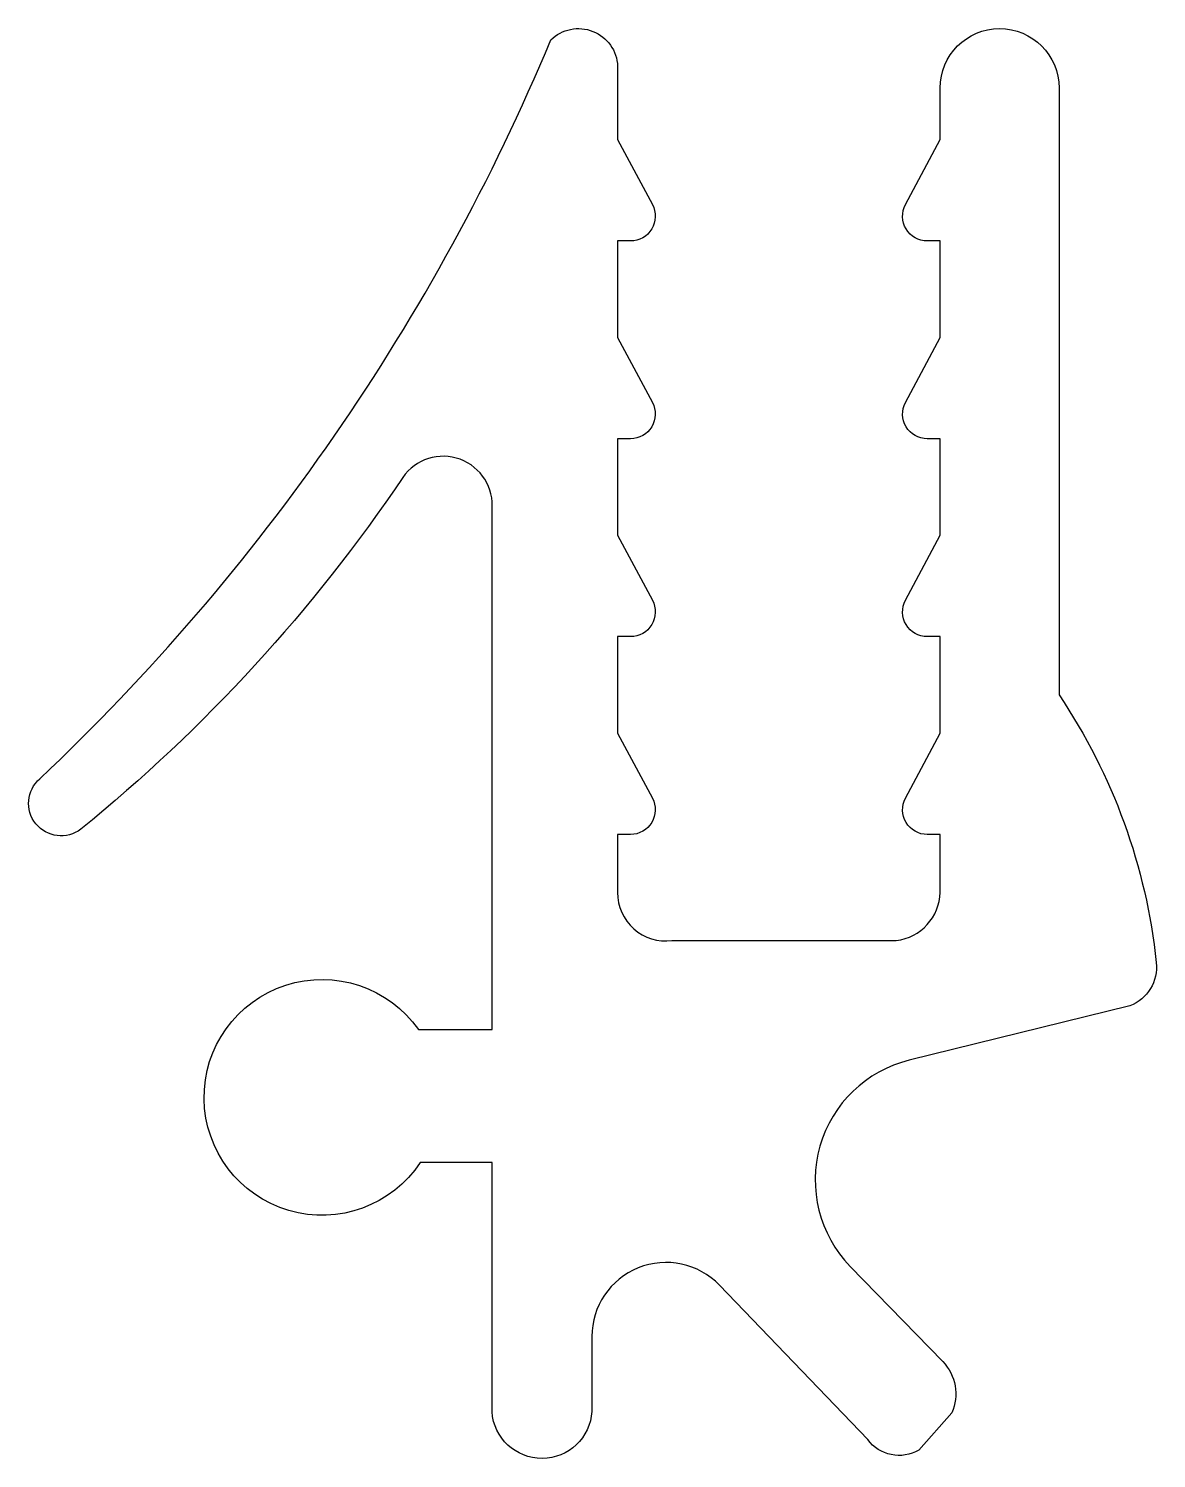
# Model space of a CAD drawing. Extents: x 277.2 to 300, y 289.9 to 318.8.
import ezdxf

# ---------------------------------------------------------------- set-up
doc = ezdxf.new("R2010")
doc.units = 0
doc.layers.get('0').update_dxf_attribs({"linetype": 'CONTINUOUS'})

msp = doc.modelspace()

# ---------------------------------------------------------------- linework, layer by layer
msp.add_lwpolyline([(295.617, 312.536), (295.617, 314.485), (295.357, 314.485, -0.56619), (294.916, 315.22), (295.617, 316.536), (295.617, 317.578, -1), (298.02, 317.578), (298.02, 305.306, -0.123671), (299.984, 299.896, -0.341442), (299.454, 299.021), (294.993, 297.923, 0.579415), (293.797, 293.753), (295.669, 291.827, -0.307487), (295.851, 290.792), (295.187, 290.038, -0.383653), (294.153, 290.251), (291.155, 293.372, 0.675501), (288.574, 292.333), (288.574, 290.822, -0.939573), (286.557, 290.813), (286.557, 295.854), (285.106, 295.854, -3.24098), (285.069, 298.54), (286.557, 298.54), (286.557, 309.042, 0.772219), (284.752, 309.706, -0.074168), (278.241, 302.592, -0.968334), (277.413, 303.613, 0.105172), (287.746, 318.552, -0.650419), (289.096, 318.017), (289.096, 316.536), (289.798, 315.22, -0.56619), (289.357, 314.485), (289.096, 314.485), (289.096, 312.536), (289.798, 311.22, -0.56619), (289.357, 310.485), (289.096, 310.485), (289.096, 308.536), (289.798, 307.22, -0.56619), (289.357, 306.485), (289.096, 306.485), (289.096, 304.536), (289.798, 303.22, -0.56619), (289.357, 302.485), (289.096, 302.485), (289.096, 301.314, 0.456786), (290.194, 300.343), (294.729, 300.343, 0.374878), (295.617, 301.314), (295.617, 302.485), (295.357, 302.485, -0.56619), (294.916, 303.22), (295.617, 304.536), (295.617, 306.485), (295.357, 306.485, -0.56619), (294.916, 307.22), (295.617, 308.536), (295.617, 310.485), (295.357, 310.485, -0.56619), (294.916, 311.22), (295.617, 312.536)], format="xyb")

doc.saveas('drawing.dxf')
